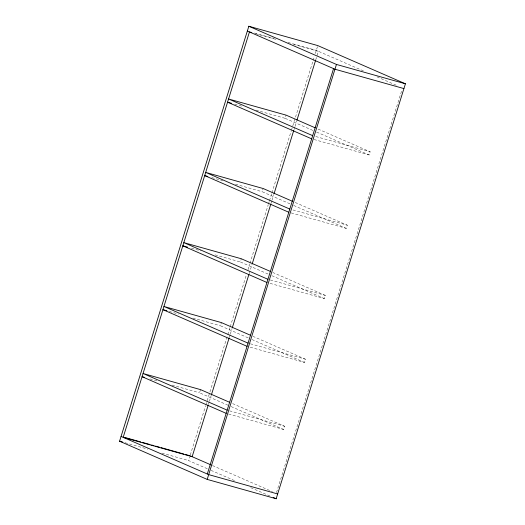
<?xml version="1.0" encoding="UTF-8"?>
<svg xmlns="http://www.w3.org/2000/svg" width="525" height="525" viewBox="0 0 525 525"><rect width="100%" height="100%" fill="white"/><g stroke="black" fill="none" stroke-linecap="round" stroke-linejoin="round"><path stroke-width="0.39" stroke-dasharray="2.62 1.97" d="M228.08 405.254L199.546 392.812L200.537 389.622M248.207 337.897L220.421 325.782L221.412 322.593M268.091 274.057L240.306 261.942L241.297 258.753M289.964 203.831L262.178 191.717L263.169 188.527M312.828 130.417L285.042 118.302L286.04 115.113M207.277 468.72L188.554 460.556L189.617 457.137M190.286 454.991L205.59 405.871M205.833 405.09L227.535 335.403M227.778 334.615L229.976 327.574M230.219 326.786L246.317 275.107M248.023 269.627L249.729 264.147M249.972 263.366L268.262 204.638M268.505 203.857L269.24 201.508M269.483 200.721L271.681 193.679M271.924 192.892L291.191 131.033M291.434 130.252L312.893 61.346M313.136 60.565L314.357 56.654M315.335 53.517L317.802 45.596M208.418 404.44L209.153 402.091M209.396 401.303L211.102 395.824M229.392 337.102L230.127 334.753M230.37 333.966L232.076 328.486M249.152 273.676L252.079 264.278M271.097 203.208L271.832 200.858M272.075 200.077L273.781 194.591M294.026 129.603L294.755 127.253M294.998 126.472L296.704 120.993M315.728 59.916L318.412 51.306L291.762 43.831M228.539 414.015L283.658 429.476L284.648 426.287L231.328 403.042M250.208 347.209L304.533 362.447L305.53 359.258L252.958 336.341M270.093 283.369L324.417 298.607L325.408 295.418L272.842 272.501M291.178 212.92L346.29 228.382L347.281 225.192L294.715 202.276M314.042 139.506L369.154 154.967L370.151 151.778L317.579 128.861M276.504 492.568L402.038 89.532M254.389 33.016L273.984 38.515M288.094 42.472L316.306 50.387L364.987 71.603M255.708 33.712L276.872 39.651M234.655 104.167L241.743 106.155M255.911 110.132L285.042 118.302M315.827 136.533L370.151 151.778M211.785 177.581L222.81 180.672M235.41 184.209L262.178 191.717M292.957 209.948L347.281 225.192M191.487 248.246L200.937 250.898M215.112 254.874L240.306 261.942M270.296 279.956L325.408 295.418M169.247 311.423L178.69 314.075M192.865 318.052L220.421 325.782M250.412 343.796L305.53 359.258M149.94 378.899L157.815 381.111M171.983 385.081L199.546 392.812M229.537 410.826L284.648 426.287M125.068 442.746L147.801 449.124M161.903 453.082L188.554 460.556M376.963 76.827L396.434 85.312M316.588 132.051L369.154 154.967M293.718 205.465L346.29 228.382M271.845 275.691L324.417 298.607M251.961 339.531L304.533 362.447M231.085 406.56L283.658 429.476M212.513 465.563L272.423 491.676M211.017 470.354L235.732 481.123M250.707 487.653L270.178 496.138"/><path stroke-width="0.79" d="M119.582 441.21L248.83 26.25L317.802 45.596L405.418 83.79L276.17 498.75L207.198 479.404L119.582 441.21L122.719 442.089M208.176 405.221L192.15 456.684L123.178 437.338L249.441 31.953L251.79 32.616M211.345 395.043L229.149 337.883M232.319 327.705L248.902 274.457M252.322 263.498L270.854 203.989M274.024 193.81L293.777 130.384M296.947 120.205L315.486 60.697M207.29 474.003L333.552 68.618M207.198 479.404L336.446 64.444L248.83 26.25M336.446 64.444L405.418 83.79M403.922 88.581L334.957 69.228L247.341 31.041M231.505 103.281L227.568 102.178L311.679 138.843M207.854 176.479L204.704 175.593L288.816 212.257M187.556 247.144L182.831 245.818L266.943 282.483M166.884 310.761L162.947 309.658L247.058 346.323M144.428 377.35L142.065 376.688L226.177 413.352M124.996 437.522L140.667 441.919M142.236 442.358L150.071 444.557M151.64 444.997L153.996 445.653M155.558 446.092L159.482 447.195M161.044 447.635L183.776 454.013M185.345 454.453L190.043 455.772M277.659 493.959L208.694 474.613L121.078 436.419M315.328 127.877L286.04 115.113L228.565 98.989L312.677 135.653M292.458 201.292L263.169 188.527L205.695 172.403L289.807 209.068M270.585 271.517L241.297 258.753L183.822 242.629L267.934 279.293M250.707 335.357L221.412 322.593L163.938 306.469L248.049 343.133M229.825 402.386L200.537 389.622L143.062 373.498L227.174 410.163M190.746 456.074L211.011 464.907M273.177 497.444L276.17 498.75"/></g></svg>
